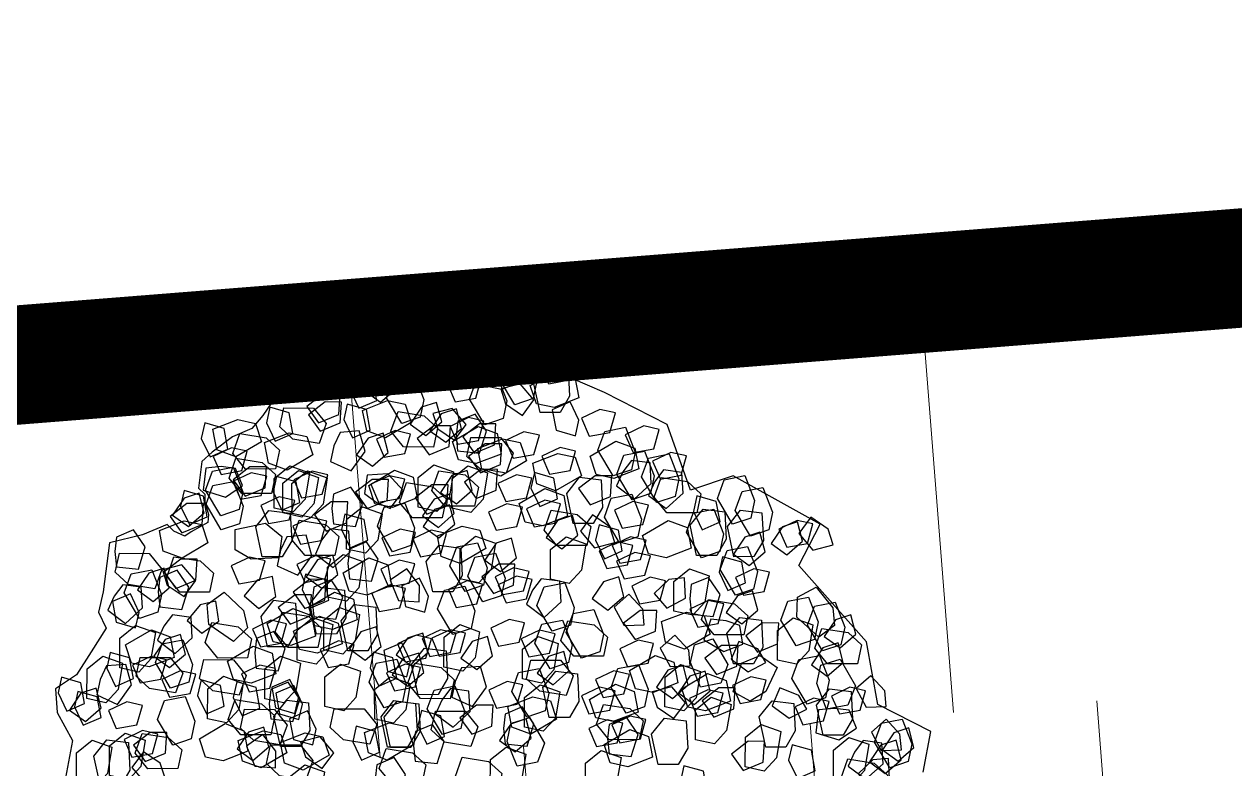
# Model space of a CAD drawing. Header units: metres. Extents: x 1851758 to 1852050, y 5187822 to 5188223.
# Drawn here: x 1851951.073 to 1851953.613, y 5187885.15 to 5187886.713 of the extents above; entities that cross this region are included whole.
import ezdxf

# ---------------------------------------------------------------- set-up
doc = ezdxf.new("R2010")
doc.units = ezdxf.units.M
doc.header["$LTSCALE"] = 2.5
doc.linetypes.add('L18', pattern=[0.6, 0.4, -0.2])
doc.layers.get('0').update_dxf_attribs({"linetype": 'CONTINUOUS', "lineweight": 30})
for name, color, linetype, lineweight in [('PAR_ALIGNT', 1, 'L18', 30), ('PRO_DEMOL_CLO_LEG', 7, 'CONTINUOUS', 15), ('PRO_DEMOL_TAL_HAC', 32, 'CONTINUOUS', 15), ('PRO_PAR_DA', 1, 'CONTINUOUS', 35)]:
    doc.layers.add(name, color=color, linetype=linetype, lineweight=lineweight)
doc.layers.add('PRO_PAR_CONT_DA', color=40, linetype='CONTINUOUS', plot=False)
doc.layers.add('PRO_VOI_PLANCHETTES', color=232, linetype='CONTINUOUS')
doc.layers.add('PRO_VOI_VEG', color=81, linetype='CONTINUOUS')

# ---------------------------------------------------------------- blocks, each defined once
blk = doc.blocks.new('CLOLEG')
blk.add_circle((0, 0), 0.0625)
blk = doc.blocks.new('arbuste fleurs blanches')
at = {"layer": 'PRO_VOI_VEG', "color": 66}
blk.add_lwpolyline([(0.6242, -2.1204), (0.7967, -2.1022), (0.8424, -1.8569), (1.0804, -1.7362), (1.3073, -1.3728), (1.4983, -1.4091), (1.5892, -1.0007), (1.4798, -0.8464), (1.716, -0.6739), (1.7704, -0.3832), (1.789, -0.2289), (1.9253, -0.179), (1.9733, -0.0308), (1.9913, 0.0923), (1.9665, 0.1677), (1.9969, 0.2644), (1.9451, 0.3466), (1.8393, 0.3432), (1.8072, 0.4878), (1.8173, 0.6115), (1.7526, 0.6186), (1.6677, 0.6388), (1.5915, 0.6632), (1.5383, 0.6862), (1.4762, 0.7521), (1.405, 0.7938), (1.3664, 0.8538), (1.3304, 0.9439), (1.2693, 0.9626), (1.2038, 0.9913), (1.147, 1.0588), (1.0613, 1.1223), (1.0109, 1.1532), (0.8997, 1.1348), (0.883, 1.102), (0.8516, 1.0923), (0.8052, 1.0624), (0.7724, 1.0559), (0.7147, 1.1115), (0.6908, 1.1317), (0.6977, 1.1822), (0.7159, 1.2169), (0.6442, 1.3044), (0.5726, 1.4277), (0.3687, 1.3946), (0.2812, 1.3886), (0.2255, 1.3389), (0.1121, 1.3707), (0.0025, 1.4012), (-0.079, 1.4702), (-0.1723, 1.4339), (-0.2665, 1.3398), (-0.4243, 1.3223)], dxfattribs=at)
at = {"layer": 'PRO_VOI_VEG'}
for points in [[(-0.1553, 1.3976), (-0.1027, 1.3351), (-0.0242, 1.3751), (-0.0254, 1.4596), (-0.092, 1.4547)], [(-0.1921, 1.3143), (-0.1395, 1.2519), (-0.061, 1.2918), (-0.0622, 1.3764), (-0.1288, 1.3715)], [(-0.4311, 1.2735), (-0.311, 1.3088), (-0.2415, 1.261), (-0.2463, 1.173), (-0.3571, 1.1592), (-0.425, 1.1925)], [(0.4173, 1.2583), (0.3897, 1.1814), (0.4637, 1.1336), (0.5362, 1.1771), (0.4985, 1.2322)], [(0.495, 0.9658), (0.459, 1.0857), (0.5062, 1.1555), (0.5943, 1.1513), (0.6088, 1.0406), (0.5759, 0.9724)], [(-0.2536, 0.8827), (-0.2896, 1.0026), (-0.2424, 1.0724), (-0.1543, 1.0682), (-0.1398, 0.9575), (-0.1726, 0.8893)], [(0.1703, 1.1136), (0.1427, 1.0367), (0.2167, 0.9889), (0.2892, 1.0324), (0.2515, 1.0875)], [(0.9655, 0.8343), (0.9295, 0.9542), (0.9767, 1.024), (1.0648, 1.0198), (1.0793, 0.909), (1.0465, 0.8409)], [(1.0688, 0.8481), (1.0328, 0.968), (1.0801, 1.0378), (1.1682, 1.0336), (1.1827, 0.9229), (1.1498, 0.8547)], [(0.2754, 0.7339), (0.2394, 0.8538), (0.2866, 0.9237), (0.3747, 0.9195), (0.3892, 0.8087), (0.3564, 0.7406)], [(1.1702, 0.7142), (1.0783, 0.7992), (1.0835, 0.8833), (1.1616, 0.9244), (1.2303, 0.8364), (1.2366, 0.761)], [(-0.0173, 0.8218), (0.1029, 0.857), (0.1724, 0.8093), (0.1676, 0.7212), (0.0568, 0.7074), (-0.0112, 0.7407)], [(0.9106, 0.7727), (0.9632, 0.7102), (1.0417, 0.7501), (1.0405, 0.8347), (0.9739, 0.8298)], [(-0.0064, 0.5489), (-0.0424, 0.6688), (0.0049, 0.7386), (0.093, 0.7344), (0.1075, 0.6237), (0.0746, 0.5555)], [(0.0359, 0.687), (0.0885, 0.6246), (0.167, 0.6645), (0.1658, 0.7491), (0.0993, 0.7442)], [(0.2448, 0.6867), (0.2607, 0.5953), (0.3579, 0.5939), (0.413, 0.6606), (0.3637, 0.7215), (0.3043, 0.7113)], [(-0.0589, 0.4623), (-0.1508, 0.5473), (-0.1455, 0.6315), (-0.0675, 0.6726), (0.0012, 0.5845), (0.0075, 0.5091)], [(-0.103, 0.6676), (-0.1306, 0.5907), (-0.0566, 0.5429), (0.0159, 0.5864), (-0.0218, 0.6415)], [(0.7917, 0.5055), (0.7557, 0.6254), (0.8029, 0.6953), (0.891, 0.691), (0.9055, 0.5803), (0.8727, 0.5121)], [(0.402, 0.4642), (0.366, 0.5841), (0.4132, 0.6539), (0.5013, 0.6497), (0.5158, 0.539), (0.4829, 0.4708)], [(1.2859, 0.5759), (1.3385, 0.5134), (1.417, 0.5534), (1.4158, 0.6379), (1.3493, 0.633)], [(1.4128, 0.5854), (1.4654, 0.523), (1.544, 0.5629), (1.5428, 0.6475), (1.4762, 0.6425)], [(0.3262, 0.5322), (0.4463, 0.5675), (0.5159, 0.5198), (0.5111, 0.4317), (0.4002, 0.4179), (0.3323, 0.4512)], [(0.552, 0.5394), (0.6046, 0.4769), (0.6831, 0.5169), (0.6819, 0.6014), (0.6153, 0.5965)], [(0.6721, 0.5958), (0.6445, 0.519), (0.7185, 0.4711), (0.791, 0.5147), (0.7533, 0.5698)], [(0.9174, 0.5491), (0.9334, 0.4577), (1.0306, 0.4563), (1.0857, 0.523), (1.0364, 0.5839), (0.9769, 0.5737)], [(1.4175, 0.3577), (1.3256, 0.4427), (1.3308, 0.5268), (1.4089, 0.5679), (1.4776, 0.4799), (1.4839, 0.4045)], [(1.6554, 0.5351), (1.708, 0.4726), (1.7865, 0.5126), (1.7853, 0.5972), (1.7187, 0.5922)], [(0.1337, 0.43), (0.0811, 0.4924), (0.0026, 0.4525), (0.0037, 0.3679), (0.0703, 0.3729)], [(1.0466, 0.3397), (1.1336, 0.3076), (1.1837, 0.3909), (1.1537, 0.4721), (1.0762, 0.46), (1.0552, 0.4035)], [(1.0718, 0.119), (1.0358, 0.2389), (1.083, 0.3087), (1.1711, 0.3045), (1.1856, 0.1937), (1.1528, 0.1256)], [(1.6012, 0.2737), (1.6538, 0.2113), (1.7323, 0.2512), (1.7311, 0.3358), (1.6645, 0.3309)], [(1.3993, 0.1623), (1.4763, 0.1352), (1.5237, 0.2095), (1.4797, 0.2817), (1.4248, 0.2437)], [(1.7515, 0.2414), (1.8041, 0.179), (1.8827, 0.2189), (1.8815, 0.3035), (1.8149, 0.2986)], [(0.2382, 0.1255), (0.3238, 0.2168), (0.4079, 0.211), (0.4485, 0.1328), (0.36, 0.0646), (0.2846, 0.0588)], [(0.3192, 0.1725), (0.3718, 0.1101), (0.4503, 0.15), (0.4491, 0.2346), (0.3826, 0.2296)], [(0.8019, 0.1377), (0.7492, 0.2002), (0.6707, 0.1603), (0.6719, 0.0757), (0.7385, 0.0806)], [(1.1581, 0.003), (1.1221, 0.1229), (1.1694, 0.1928), (1.2575, 0.1885), (1.272, 0.0778), (1.2391, 0.0096)], [(1.7258, 0.1055), (1.6982, 0.0287), (1.7722, -0.0192), (1.8447, 0.0243), (1.807, 0.0794)], [(-0.0229, -0.1173), (-0.0589, 0.0026), (-0.0116, 0.0725), (0.0765, 0.0683), (0.091, -0.0425), (0.0581, -0.1106)], [(1.402, -0.1513), (1.3101, -0.0663), (1.3154, 0.0179), (1.3934, 0.059), (1.4621, -0.0291), (1.4684, -0.1045)], [(0.7827, -0.1453), (0.8683, -0.054), (0.9524, -0.0597), (0.993, -0.138), (0.9046, -0.2062), (0.8291, -0.212)], [(1.2343, -0.2595), (1.2869, -0.3219), (1.3654, -0.282), (1.3642, -0.1974), (1.2977, -0.2023)], [(1.6912, -0.2565), (1.6386, -0.1941), (1.5601, -0.234), (1.5613, -0.3186), (1.6279, -0.3137)], [(0.0333, -0.4332), (-0.0027, -0.3133), (0.0446, -0.2435), (0.1326, -0.2477), (0.1471, -0.3585), (0.1143, -0.4266)], [(1.1332, -0.4951), (1.0972, -0.3752), (1.1445, -0.3054), (1.2326, -0.3096), (1.2471, -0.4203), (1.2142, -0.4885)], [(0.2455, -0.3781), (0.2179, -0.4549), (0.2919, -0.5028), (0.3644, -0.4592), (0.3267, -0.4042)], [(0.747, -0.4585), (0.8326, -0.3671), (0.9167, -0.3729), (0.9574, -0.4512), (0.8689, -0.5193), (0.7934, -0.5252)], [(0.7091, -0.6952), (0.6731, -0.5753), (0.7204, -0.5054), (0.8085, -0.5096), (0.823, -0.6204), (0.7901, -0.6885)], [(1.1016, -0.5819), (1.1542, -0.6443), (1.2327, -0.6044), (1.2316, -0.5198), (1.165, -0.5248)], [(0.9267, -0.5804), (0.8992, -0.6572), (0.9732, -0.7051), (1.0457, -0.6616), (1.008, -0.6065)], [(1.397, -0.8987), (1.361, -0.7788), (1.4083, -0.709), (1.4964, -0.7132), (1.5109, -0.8239), (1.478, -0.8921)], [(0.4153, -0.9386), (0.3792, -0.8187), (0.4265, -0.7488), (0.5146, -0.753), (0.5291, -0.8638), (0.4962, -0.9319)], [(1.335, -0.9406), (1.3876, -1.0031), (1.4661, -0.9632), (1.4649, -0.8786), (1.3984, -0.8835)], [(0.6505, -1.0406), (0.623, -1.1175), (0.697, -1.1653), (0.7695, -1.1218), (0.7318, -1.0667)], [(0.9623, -1.2346), (0.9263, -1.1147), (0.9735, -1.0449), (1.0616, -1.0491), (1.0761, -1.1599), (1.0433, -1.228)], [(1.1208, -1.1166), (1.1734, -1.179), (1.2519, -1.1391), (1.2507, -1.0545), (1.1841, -1.0594)], [(0.2341, -1.2121), (0.2867, -1.2745), (0.3653, -1.2346), (0.3641, -1.15), (0.2975, -1.155)], [(0.992, -1.57), (1.0776, -1.4786), (1.1617, -1.4844), (1.2024, -1.5627), (1.1139, -1.6309), (1.0385, -1.6367)], [(0.4477, -1.6214), (0.5003, -1.6839), (0.5788, -1.6439), (0.5776, -1.5594), (0.511, -1.5643)], [(0.7343, -1.5267), (0.6715, -1.579), (0.711, -1.6577), (0.7956, -1.6571), (0.7911, -1.5905)], [(0.9821, -1.7257), (0.9461, -1.6058), (0.9934, -1.536), (1.0815, -1.5402), (1.096, -1.6509), (1.0631, -1.7191)], [(0.4879, -1.9863), (0.4519, -1.8664), (0.4992, -1.7965), (0.5873, -1.8007), (0.6018, -1.9115), (0.5689, -1.9796)], [(0.6014, -1.8912), (0.5739, -1.9681), (0.6479, -2.0159), (0.7204, -1.9724), (0.6827, -1.9173)]]:
    blk.add_lwpolyline(points, close=True, dxfattribs=at)
at = {"layer": 'PRO_VOI_VEG', "color": 67}
for points in [[(-0.1473, 1.3874), (-0.1743, 1.3104), (-0.1001, 1.263), (-0.0278, 1.307), (-0.0659, 1.3618)], [(0.5429, 1.3748), (0.5781, 1.2546), (0.5304, 1.1851), (0.4423, 1.1899), (0.4285, 1.3007), (0.4618, 1.3687)], [(0.4854, 1.3708), (0.5019, 1.2796), (0.5991, 1.2788), (0.6538, 1.3458), (0.6041, 1.4064), (0.5447, 1.3959)], [(0.3926, 1.2815), (0.3404, 1.3443), (0.2617, 1.3049), (0.2623, 1.2203), (0.3289, 1.2248)], [(0.3, 1.353), (0.2679, 1.266), (0.3513, 1.216), (0.4324, 1.246), (0.4204, 1.3234), (0.3639, 1.3445)], [(0.3048, 1.2163), (0.3898, 1.3082), (0.4739, 1.3029), (0.515, 1.2249), (0.427, 1.1562), (0.3516, 1.1499)], [(0.1823, 1.2404), (0.2736, 1.1548), (0.2679, 1.0707), (0.1896, 1.0301), (0.1214, 1.1186), (0.1156, 1.194)], [(0.1085, 1.1884), (0.0461, 1.1358), (0.086, 1.0573), (0.1706, 1.0585), (0.1657, 1.125)], [(0.3756, 1.1477), (0.3921, 1.0564), (0.4893, 1.0556), (0.544, 1.1227), (0.4943, 1.1833), (0.4349, 1.1727)], [(0.7603, 1.2065), (0.7332, 1.1295), (0.8075, 1.0821), (0.8797, 1.1261), (0.8417, 1.1809)], [(-0.2002, 1.1335), (-0.2626, 1.0809), (-0.2227, 1.0024), (-0.1381, 1.0036), (-0.1431, 1.0702)], [(0.1492, 1.1667), (0.1844, 1.0465), (0.1367, 0.977), (0.0487, 0.9818), (0.0349, 1.0926), (0.0682, 1.1606)], [(-0.2264, 1.0407), (-0.3033, 1.0682), (-0.3511, 0.9943), (-0.3076, 0.9217), (-0.2525, 0.9595)], [(0.0611, 1.0074), (0.1461, 1.0993), (0.2303, 1.0941), (0.2714, 1.016), (0.1833, 0.9473), (0.1079, 0.941)], [(0.7585, 0.9932), (0.8435, 1.0851), (0.9277, 1.0798), (0.9688, 1.0018), (0.8808, 0.9331), (0.8054, 0.9268)], [(0.815, 1.0124), (0.8999, 1.1043), (0.9841, 1.0991), (1.0252, 1.021), (0.9372, 0.9523), (0.8618, 0.946)], [(1.0444, 1.1132), (0.982, 1.0606), (1.0219, 0.982), (1.1065, 0.9832), (1.1016, 1.0498)], [(-0.1646, 0.9305), (-0.0796, 1.0224), (0.0046, 1.0172), (0.0457, 0.9392), (-0.0423, 0.8704), (-0.1177, 0.8641)], [(0.2158, 0.9086), (0.251, 0.7885), (0.2033, 0.7189), (0.1153, 0.7237), (0.1015, 0.8346), (0.1348, 0.9025)], [(0.2384, 0.8112), (0.3298, 0.7256), (0.324, 0.6415), (0.2457, 0.6009), (0.1775, 0.6894), (0.1717, 0.7648)], [(0.9097, 0.7284), (1.0296, 0.7645), (1.0994, 0.7172), (1.0952, 0.6291), (0.9844, 0.6146), (0.9163, 0.6475)], [(0.3977, 0.7485), (0.3352, 0.6959), (0.3752, 0.6173), (0.4597, 0.6185), (0.4548, 0.6851)], [(0.065, 0.6847), (0.1003, 0.5646), (0.0526, 0.495), (-0.0355, 0.4998), (-0.0493, 0.6107), (-0.016, 0.6786)], [(0.4373, 0.6972), (0.5287, 0.6116), (0.5229, 0.5275), (0.4446, 0.4869), (0.3764, 0.5754), (0.3706, 0.6508)], [(0.71, 0.6475), (0.6475, 0.5949), (0.6875, 0.5164), (0.772, 0.5176), (0.7671, 0.5842)], [(1.4915, 0.599), (1.5081, 0.5078), (1.6053, 0.507), (1.66, 0.5741), (1.6102, 0.6346), (1.5508, 0.6241)], [(0.0579, 0.567), (0.0744, 0.4757), (0.1716, 0.4749), (0.2263, 0.542), (0.1766, 0.6026), (0.1172, 0.592)], [(0.2191, 0.515), (0.1669, 0.5778), (0.0881, 0.5383), (0.0888, 0.4538), (0.1554, 0.4583)], [(0.2389, 0.5386), (0.1867, 0.6014), (0.1079, 0.562), (0.1086, 0.4774), (0.1752, 0.4819)], [(0.7738, 0.5856), (0.7417, 0.4986), (0.825, 0.4486), (0.9062, 0.4786), (0.8942, 0.556), (0.8376, 0.5771)], [(1.4898, 0.5826), (1.4627, 0.5055), (1.537, 0.4582), (1.6092, 0.5022), (1.5712, 0.557)], [(-0.0463, 0.5381), (-0.0111, 0.4179), (-0.0588, 0.3484), (-0.1468, 0.3532), (-0.1606, 0.464), (-0.1273, 0.532)], [(0.6157, 0.4852), (0.7356, 0.5212), (0.8055, 0.4739), (0.8012, 0.3858), (0.6905, 0.3713), (0.6223, 0.4042)], [(1.2228, 0.5386), (1.1957, 0.4616), (1.27, 0.4142), (1.3422, 0.4582), (1.3041, 0.513)], [(-0.0183, 0.2902), (-0.1096, 0.3758), (-0.1039, 0.4599), (-0.0256, 0.5005), (0.0426, 0.412), (0.0484, 0.3366)], [(1.4032, 0.3945), (1.4882, 0.4865), (1.5723, 0.4812), (1.6134, 0.4032), (1.5254, 0.3344), (1.45, 0.3281)], [(0.3956, 0.4517), (0.3331, 0.3991), (0.3731, 0.3206), (0.4576, 0.3217), (0.4527, 0.3883)], [(0.7156, 0.4193), (0.7322, 0.3281), (0.8294, 0.3273), (0.8841, 0.3943), (0.8344, 0.4549), (0.775, 0.4444)], [(0.8762, 0.278), (0.9612, 0.3699), (1.0453, 0.3647), (1.0865, 0.2866), (0.9984, 0.2179), (0.923, 0.2116)], [(1.4102, 0.36), (1.3831, 0.2829), (1.4574, 0.2356), (1.5296, 0.2796), (1.4916, 0.3344)], [(0.1749, 0.3245), (0.2102, 0.2044), (0.1624, 0.1349), (0.0744, 0.1396), (0.0606, 0.2505), (0.0939, 0.3184)], [(0.4344, 0.3351), (0.4074, 0.2581), (0.4816, 0.2107), (0.5539, 0.2547), (0.5158, 0.3095)], [(0.7924, 0.3049), (0.73, 0.2522), (0.7699, 0.1737), (0.8545, 0.1749), (0.8495, 0.2415)], [(0.9183, 0.3382), (0.8558, 0.2856), (0.8958, 0.2071), (0.9803, 0.2083), (0.9754, 0.2748)], [(1.984, 0.2683), (1.9318, 0.3311), (1.853, 0.2916), (1.8537, 0.2071), (1.9203, 0.2116)], [(1.4073, 0.2726), (1.3803, 0.1956), (1.4546, 0.1482), (1.5268, 0.1922), (1.4887, 0.2471)], [(1.6164, 0.2586), (1.554, 0.206), (1.5939, 0.1275), (1.6785, 0.1287), (1.6735, 0.1953)], [(1.6164, 0.2586), (1.554, 0.206), (1.5939, 0.1275), (1.6785, 0.1287), (1.6735, 0.1953)], [(0.9516, 0.2124), (0.8892, 0.1598), (0.9291, 0.0813), (1.0137, 0.0824), (1.0088, 0.149)], [(0.1809, 0.1495), (0.3008, 0.1855), (0.3706, 0.1382), (0.3664, 0.0501), (0.2556, 0.0356), (0.1875, 0.0685)], [(0.3815, 0.1569), (0.3191, 0.1043), (0.359, 0.0258), (0.4436, 0.027), (0.4387, 0.0935)], [(0.5205, 0.132), (0.4683, 0.1948), (0.3895, 0.1553), (0.3902, 0.0708), (0.4568, 0.0753)], [(1.014, 0.1856), (0.9869, 0.1086), (1.0612, 0.0612), (1.1334, 0.1052), (1.0954, 0.1601)], [(1.0561, 0.2), (1.029, 0.1229), (1.1033, 0.0756), (1.1756, 0.1196), (1.1375, 0.1744)], [(1.1721, 0.1559), (1.145, 0.0789), (1.2193, 0.0315), (1.2916, 0.0755), (1.2535, 0.1303)], [(1.4491, 0.197), (1.3867, 0.1444), (1.4266, 0.0659), (1.5112, 0.0671), (1.5062, 0.1337)], [(1.8154, 0.1197), (1.7632, 0.1824), (1.6844, 0.143), (1.6851, 0.0584), (1.7517, 0.0629)], [(1.6973, 0.0904), (1.7823, 0.1824), (1.8664, 0.1771), (1.9075, 0.0991), (1.8195, 0.0303), (1.7441, 0.024)], [(1.6973, 0.0904), (1.7823, 0.1824), (1.8664, 0.1771), (1.9075, 0.0991), (1.8195, 0.0303), (1.7441, 0.024)], [(1.8994, 0.1942), (1.8369, 0.1416), (1.8769, 0.063), (1.9614, 0.0642), (1.9565, 0.1308)], [(0.3805, 0.1322), (0.3534, 0.0552), (0.4277, 0.0079), (0.4999, 0.0518), (0.4619, 0.1067)], [(0.4656, 0.1398), (0.4386, 0.0628), (0.5128, 0.0154), (0.5851, 0.0594), (0.547, 0.1142)], [(1.4972, 0.0591), (1.5822, 0.151), (1.6664, 0.1457), (1.7075, 0.0677), (1.6194, -0.001), (1.544, -0.0073)], [(1.9202, 0.1171), (1.9555, -0.0031), (1.9078, -0.0726), (1.8197, -0.0678), (1.8059, 0.043), (1.8392, 0.111)], [(-0.118, 0.0509), (-0.1015, -0.0404), (-0.0043, -0.0412), (0.0504, 0.0259), (0.0007, 0.0865), (-0.0587, 0.0759)], [(0.5623, 0.0554), (0.4998, 0.0028), (0.5397, -0.0758), (0.6243, -0.0746), (0.6194, -0.008)], [(1.4292, 0.1003), (1.4645, -0.0198), (1.4168, -0.0894), (1.3287, -0.0846), (1.3149, 0.0262), (1.3482, 0.0942)], [(1.6132, -0.0374), (1.6982, 0.0545), (1.7824, 0.0493), (1.8235, -0.0288), (1.7355, -0.0975), (1.6601, -0.1038)], [(0.6145, -0.0629), (0.6995, 0.029), (0.7837, 0.0238), (0.8248, -0.0542), (0.7367, -0.123), (0.6613, -0.1293)], [(0.7903, 0.0081), (0.7279, -0.0445), (0.7678, -0.1231), (0.8524, -0.1219), (0.8475, -0.0553)], [(0.803, -0.0616), (0.888, 0.0303), (0.9721, 0.025), (1.0132, -0.053), (0.9252, -0.1217), (0.8498, -0.128)], [(0.2004, -0.141), (0.2854, -0.0491), (0.3695, -0.0543), (0.4106, -0.1323), (0.3226, -0.2011), (0.2472, -0.2074)], [(1.4588, -0.0428), (1.3964, -0.0954), (1.4363, -0.1739), (1.5209, -0.1727), (1.516, -0.1061)], [(0.2746, -0.089), (0.2425, -0.176), (0.3259, -0.226), (0.407, -0.196), (0.395, -0.1186), (0.3385, -0.0975)], [(1.276, -0.0643), (1.2135, -0.1169), (1.2535, -0.1954), (1.338, -0.1942), (1.3331, -0.1277)], [(0.5294, -0.1245), (0.5024, -0.2015), (0.5766, -0.2489), (0.6489, -0.2049), (0.6108, -0.15)], [(0.9528, -0.1033), (0.9257, -0.1803), (1, -0.2276), (1.0723, -0.1837), (1.0342, -0.1288)], [(0.8689, -0.1866), (0.8065, -0.2392), (0.8464, -0.3177), (0.931, -0.3165), (0.926, -0.2499)], [(0.8984, -0.1643), (0.836, -0.2169), (0.8759, -0.2955), (0.9605, -0.2943), (0.9555, -0.2277)], [(0.686, -0.2081), (0.6236, -0.2607), (0.6635, -0.3392), (0.7481, -0.338), (0.7432, -0.2714)], [(0.4343, -0.2748), (0.3719, -0.3274), (0.4118, -0.4059), (0.4964, -0.4047), (0.4914, -0.3381)], [(0.8249, -0.3228), (0.7928, -0.4098), (0.8761, -0.4599), (0.9573, -0.4299), (0.9453, -0.3524), (0.8887, -0.3314)], [(1.1172, -0.3222), (1.0901, -0.3993), (1.1644, -0.4466), (1.2367, -0.4026), (1.1986, -0.3478)], [(0.2387, -0.4044), (0.2553, -0.4957), (0.3525, -0.4965), (0.4072, -0.4294), (0.3575, -0.3689), (0.2981, -0.3794)], [(0.372, -0.4601), (0.457, -0.3682), (0.5412, -0.3735), (0.5823, -0.4515), (0.4943, -0.5202), (0.4189, -0.5265)], [(0.5938, -0.4953), (0.6788, -0.4033), (0.763, -0.4086), (0.8041, -0.4866), (0.7161, -0.5554), (0.6407, -0.5617)], [(0.6058, -0.407), (0.6411, -0.5271), (0.5933, -0.5967), (0.5053, -0.5919), (0.4915, -0.481), (0.5248, -0.4131)], [(0.5604, -0.4493), (0.5333, -0.5263), (0.6076, -0.5736), (0.6799, -0.5297), (0.6418, -0.4748)], [(1.4451, -0.5183), (1.5301, -0.4264), (1.6143, -0.4316), (1.6554, -0.5096), (1.5674, -0.5784), (1.492, -0.5847)], [(0.6745, -0.6089), (0.7595, -0.517), (0.8437, -0.5222), (0.8848, -0.6002), (0.7968, -0.669), (0.7214, -0.6753)], [(1.1273, -0.5512), (1.0648, -0.6038), (1.1047, -0.6824), (1.1893, -0.6812), (1.1844, -0.6146)], [(1.1835, -0.6243), (1.2685, -0.5324), (1.3527, -0.5377), (1.3938, -0.6157), (1.3057, -0.6844), (1.2303, -0.6907)], [(1.372, -0.6231), (1.457, -0.5312), (1.5411, -0.5364), (1.5822, -0.6144), (1.4942, -0.6832), (1.4188, -0.6895)], [(1.6253, -0.5179), (1.5629, -0.5705), (1.6028, -0.649), (1.6874, -0.6478), (1.6824, -0.5812)], [(1.1639, -0.5975), (1.1015, -0.6501), (1.1414, -0.7286), (1.226, -0.7274), (1.2211, -0.6609)], [(1.3899, -0.7259), (1.4749, -0.634), (1.5591, -0.6392), (1.6002, -0.7172), (1.5122, -0.786), (1.4368, -0.7923)], [(1.5515, -0.6594), (1.4891, -0.712), (1.529, -0.7905), (1.6136, -0.7893), (1.6086, -0.7227)], [(0.518, -0.6911), (0.6094, -0.7767), (0.6036, -0.8608), (0.5253, -0.9014), (0.4571, -0.8129), (0.4513, -0.7375)], [(1.4088, -0.6833), (1.3767, -0.7703), (1.46, -0.8204), (1.5412, -0.7904), (1.5292, -0.713), (1.4726, -0.6919)], [(0.3993, -0.723), (0.3368, -0.7756), (0.3768, -0.8542), (0.4613, -0.853), (0.4564, -0.7864)], [(0.7568, -0.7518), (0.6943, -0.8044), (0.7343, -0.8829), (0.8188, -0.8817), (0.8139, -0.8151)], [(1.0241, -0.7249), (0.9617, -0.7775), (1.0016, -0.856), (1.0862, -0.8548), (1.0813, -0.7882)], [(1.0241, -0.7249), (0.9617, -0.7775), (1.0016, -0.856), (1.0862, -0.8548), (1.0813, -0.7882)], [(0.442, -0.8114), (0.3795, -0.864), (0.4195, -0.9425), (0.504, -0.9413), (0.4991, -0.8747)], [(0.5065, -0.8549), (0.5915, -0.763), (0.6756, -0.7682), (0.7168, -0.8463), (0.6287, -0.915), (0.5533, -0.9213)], [(1.2219, -0.9719), (1.3069, -0.88), (1.391, -0.8853), (1.4321, -0.9633), (1.3441, -1.032), (1.2687, -1.0383)], [(0.6474, -0.946), (0.6204, -1.023), (0.6946, -1.0703), (0.7669, -1.0264), (0.7288, -0.9715)], [(0.9826, -0.9983), (0.9991, -1.0895), (1.0963, -1.0903), (1.151, -1.0233), (1.1013, -0.9627), (1.0419, -0.9732)], [(1.3936, -1.0563), (1.4786, -0.9644), (1.5627, -0.9696), (1.6039, -1.0476), (1.5158, -1.1164), (1.4404, -1.1227)], [(1.0003, -0.9866), (0.9379, -1.0392), (0.9778, -1.1177), (1.0624, -1.1165), (1.0574, -1.05)], [(1.1115, -1.1524), (1.1965, -1.0604), (1.2807, -1.0657), (1.3218, -1.1437), (1.2337, -1.2124), (1.1583, -1.2187)], [(1.3675, -1.1428), (1.4525, -1.0509), (1.5366, -1.0561), (1.5777, -1.1341), (1.4897, -1.2029), (1.4143, -1.2092)], [(0.641, -1.0911), (0.5785, -1.1437), (0.6185, -1.2222), (0.703, -1.221), (0.6981, -1.1544)], [(1.2748, -1.0957), (1.2477, -1.1727), (1.322, -1.2201), (1.3942, -1.1761), (1.3562, -1.1213)], [(1.0305, -1.1364), (1.0035, -1.2134), (1.0777, -1.2608), (1.15, -1.2168), (1.1119, -1.1619)], [(1.1831, -1.1322), (1.1207, -1.1848), (1.1606, -1.2633), (1.2452, -1.2621), (1.2402, -1.1955)], [(0.7446, -1.2488), (0.6821, -1.3014), (0.7221, -1.3799), (0.8066, -1.3787), (0.8017, -1.3122)], [(1.3619, -1.2341), (1.3348, -1.3111), (1.4091, -1.3585), (1.4813, -1.3145), (1.4433, -1.2597)], [(1.4288, -1.249), (1.3664, -1.3016), (1.4063, -1.3801), (1.4909, -1.3789), (1.486, -1.3123)], [(0.9002, -1.4004), (1.0201, -1.3644), (1.0899, -1.4116), (1.0857, -1.4997), (0.975, -1.5142), (0.9068, -1.4814)], [(0.981, -1.4576), (1.066, -1.3656), (1.1501, -1.3709), (1.1913, -1.4489), (1.1032, -1.5177), (1.0278, -1.524)], [(0.7594, -1.5718), (0.8444, -1.4798), (0.9285, -1.4851), (0.9696, -1.5631), (0.8816, -1.6319), (0.8062, -1.6382)], [(0.9226, -1.5421), (0.8956, -1.6191), (0.9699, -1.6665), (1.0421, -1.6225), (1.004, -1.5676)], [(1.0516, -1.5596), (1.0246, -1.6366), (1.0989, -1.684), (1.1711, -1.64), (1.133, -1.5852)], [(0.821, -1.6604), (0.7585, -1.713), (0.7985, -1.7915), (0.883, -1.7903), (0.8781, -1.7237)], [(0.4859, -1.7682), (0.6058, -1.7321), (0.6756, -1.7794), (0.6714, -1.8675), (0.5607, -1.882), (0.4925, -1.8491)], [(0.5592, -1.811), (0.5271, -1.898), (0.6104, -1.9481), (0.6916, -1.9181), (0.6795, -1.8407), (0.623, -1.8196)], [(0.6023, -1.9802), (0.6873, -1.8883), (0.7715, -1.8935), (0.8126, -1.9716), (0.7245, -2.0403), (0.6492, -2.0466)], [(0.6657, -1.9287), (0.6386, -2.0057), (0.7129, -2.0531), (0.7852, -2.0091), (0.7471, -1.9542)]]:
    blk.add_lwpolyline(points, close=True, dxfattribs=at)
at = {"layer": 'PRO_VOI_VEG', "color": 9}
for points in [[(-0.0804, 1.3314), (0.0397, 1.3667), (0.1093, 1.319), (0.1045, 1.2309), (-0.0064, 1.2171), (-0.0743, 1.2504)], [(0.082, 1.2357), (0.2021, 1.271), (0.2716, 1.2233), (0.2669, 1.1352), (0.156, 1.1214), (0.0881, 1.1547)], [(-0.3634, 1.1483), (-0.2433, 1.1836), (-0.1737, 1.1358), (-0.1785, 1.0478), (-0.2894, 1.034), (-0.3573, 1.0673)], [(0.9679, 1.0048), (0.9052, 0.9526), (0.9446, 0.8739), (1.0292, 0.8745), (1.0247, 0.9411)], [(0.6263, 0.9099), (0.5636, 0.8577), (0.603, 0.7789), (0.6876, 0.7796), (0.6831, 0.8462)], [(0.9009, 0.766), (1.021, 0.8012), (1.0906, 0.7535), (1.0858, 0.6654), (0.975, 0.6516), (0.907, 0.6849)], [(0.2043, 0.7393), (0.1416, 0.6871), (0.181, 0.6084), (0.2656, 0.609), (0.2611, 0.6756)], [(0.8593, 0.7098), (0.7965, 0.6576), (0.8359, 0.5788), (0.9205, 0.5794), (0.916, 0.646)], [(0.1321, 0.6157), (0.2522, 0.651), (0.3218, 0.6033), (0.317, 0.5152), (0.2061, 0.5014), (0.1382, 0.5347)], [(0.3986, 0.4369), (0.5187, 0.4721), (0.5882, 0.4244), (0.5834, 0.3363), (0.4726, 0.3225), (0.4047, 0.3558)], [(0.8315, 0.466), (0.9516, 0.5013), (1.0211, 0.4536), (1.0164, 0.3655), (0.9055, 0.3517), (0.8376, 0.385)], [(1.3099, 0.4769), (1.2471, 0.4247), (1.2865, 0.3459), (1.3711, 0.3465), (1.3666, 0.4131)], [(1.1213, 0.4458), (1.0585, 0.3936), (1.0979, 0.3149), (1.1825, 0.3155), (1.178, 0.3821)], [(0.1719, 0.365), (0.292, 0.4003), (0.3615, 0.3526), (0.3567, 0.2645), (0.2459, 0.2507), (0.178, 0.284)], [(0.6832, 0.3122), (0.6204, 0.26), (0.6598, 0.1813), (0.7444, 0.1819), (0.7399, 0.2485)], [(1.0855, 0.2289), (1.2056, 0.2641), (1.2751, 0.2164), (1.2703, 0.1283), (1.1595, 0.1146), (1.0916, 0.1479)], [(0.5114, 0.1475), (0.4487, 0.0953), (0.4881, 0.0166), (0.5727, 0.0172), (0.5682, 0.0838)], [(0.5745, 0.0172), (0.5117, -0.035), (0.5512, -0.1138), (0.6358, -0.1132), (0.6312, -0.0466)], [(0.8483, -0.025), (0.9684, 0.0103), (1.0379, -0.0374), (1.0331, -0.1255), (0.9223, -0.1393), (0.8544, -0.106)], [(0.061, -0.0637), (0.077, -0.1551), (0.1742, -0.1565), (0.2293, -0.0898), (0.18, -0.0289), (0.1205, -0.039)], [(0.4736, -0.0666), (0.5938, -0.0314), (0.6633, -0.0791), (0.6585, -0.1672), (0.5477, -0.1809), (0.4797, -0.1477)], [(1.1494, -0.0604), (1.0866, -0.1126), (1.126, -0.1914), (1.2106, -0.1908), (1.2061, -0.1241)], [(1.8693, -0.0977), (1.8066, -0.1499), (1.846, -0.2287), (1.9306, -0.228), (1.9261, -0.1614)], [(1.2084, -0.2095), (1.1457, -0.2617), (1.1851, -0.3405), (1.2697, -0.3398), (1.2652, -0.2732)], [(1.439, -0.2072), (1.3763, -0.2594), (1.4157, -0.3382), (1.5003, -0.3375), (1.4958, -0.2709)], [(0.6794, -0.3432), (0.6166, -0.3954), (0.656, -0.4742), (0.7406, -0.4735), (0.7361, -0.4069)], [(0.9543, -0.3894), (1.0744, -0.3541), (1.1439, -0.4018), (1.1391, -0.4899), (1.0283, -0.5037), (0.9604, -0.4704)], [(1.6395, -0.3213), (1.5767, -0.3735), (1.6161, -0.4523), (1.7007, -0.4517), (1.6962, -0.3851)], [(0.0367, -0.3996), (0.1568, -0.3643), (0.2263, -0.412), (0.2215, -0.5001), (0.1107, -0.5139), (0.0428, -0.4806)], [(0.373, -0.4704), (0.288, -0.5623), (0.2038, -0.5571), (0.1627, -0.4791), (0.2507, -0.4103), (0.3261, -0.404)], [(0.3281, -0.4619), (0.4482, -0.4267), (0.5177, -0.4744), (0.5129, -0.5625), (0.4021, -0.5763), (0.3342, -0.543)], [(1.4095, -0.5434), (1.3768, -0.6301), (1.4598, -0.6807), (1.5412, -0.6513), (1.5296, -0.5738), (1.4732, -0.5523)], [(1.3084, -0.5648), (1.2456, -0.617), (1.2851, -0.6958), (1.3696, -0.6951), (1.3651, -0.6285)], [(0.5219, -0.6537), (0.4591, -0.7059), (0.4985, -0.7847), (0.5831, -0.7841), (0.5786, -0.7175)], [(1.1066, -0.6338), (1.0438, -0.686), (1.0833, -0.7648), (1.1678, -0.7641), (1.1633, -0.6975)], [(0.6049, -0.6911), (0.5421, -0.7433), (0.5815, -0.822), (0.6661, -0.8214), (0.6616, -0.7548)], [(0.1367, -0.7865), (0.2568, -0.7513), (0.3263, -0.799), (0.3215, -0.8871), (0.2107, -0.9009), (0.1428, -0.8676)], [(0.9734, -0.924), (1.0936, -0.8888), (1.1631, -0.9365), (1.1583, -1.0246), (1.0475, -1.0383), (0.9795, -1.005)], [(0.578, -1.0029), (0.6981, -0.9676), (0.7676, -1.0153), (0.7629, -1.1034), (0.652, -1.1172), (0.5841, -1.0839)], [(0.4823, -1.1652), (0.6024, -1.1299), (0.6719, -1.1776), (0.6672, -1.2657), (0.5563, -1.2795), (0.4884, -1.2462)], [(0.4324, -1.3982), (0.5525, -1.3629), (0.6221, -1.4106), (0.6173, -1.4987), (0.5064, -1.5125), (0.4385, -1.4792)]]:
    blk.add_lwpolyline(points, close=True, dxfattribs=at)
at = {"layer": 'PRO_VOI_VEG', "color": 66}
for points in [[(-0.0539, 1.2963), (-0.0676, 1.2013), (0.0277, 1.1686), (0.1034, 1.2166), (0.0744, 1.2924), (0.0126, 1.3015)], [(0.7521, 1.2148), (0.7002, 1.148), (0.7577, 1.0771), (0.8431, 1.0967), (0.8237, 1.163)], [(-0.2122, 1.0881), (-0.264, 1.0212), (-0.2066, 0.9504), (-0.1212, 0.9699), (-0.1406, 1.0363)], [(0.699, 0.7959), (0.8126, 0.8584), (0.8936, 0.8256), (0.9084, 0.7355), (0.7994, 0.6968), (0.7232, 0.7153)], [(1.3579, 0.7966), (1.3061, 0.7298), (1.3635, 0.6589), (1.4489, 0.6785), (1.4295, 0.7449)], [(0.5143, 0.6707), (0.4624, 0.6038), (0.5199, 0.533), (0.6053, 0.5525), (0.5859, 0.6189)], [(0.5947, 0.6296), (0.5428, 0.5628), (0.6003, 0.4919), (0.6857, 0.5115), (0.6663, 0.5778)], [(1.1649, 0.6363), (1.1513, 0.5413), (1.2465, 0.5086), (1.3223, 0.5566), (1.2933, 0.6324), (1.2314, 0.6415)], [(0.454, 0.4858), (0.5676, 0.5483), (0.6486, 0.5155), (0.6634, 0.4254), (0.5544, 0.3867), (0.4783, 0.4052)], [(1.361, 0.3143), (1.3091, 0.2475), (1.3666, 0.1766), (1.452, 0.1962), (1.4326, 0.2625)], [(1.1201, 0.2525), (1.0683, 0.1857), (1.1257, 0.1148), (1.2111, 0.1343), (1.1917, 0.2007)], [(0.0863, 0.0515), (0.2, 0.1139), (0.281, 0.0812), (0.2958, -0.009), (0.1868, -0.0476), (0.1106, -0.0291)], [(1.4224, 0.1338), (1.3706, 0.067), (1.4281, -0.0039), (1.5135, 0.0157), (1.494, 0.0821)], [(1.2419, 0.0724), (1.19, 0.0056), (1.2475, -0.0653), (1.3329, -0.0458), (1.3135, 0.0206)], [(0.8812, -0.1108), (0.8293, -0.1776), (0.8868, -0.2485), (0.9722, -0.2289), (0.9528, -0.1626)], [(0.8651, -0.7365), (0.8132, -0.8033), (0.8707, -0.8742), (0.9561, -0.8546), (0.9367, -0.7883)], [(0.8214, -1.1053), (0.7695, -1.1721), (0.827, -1.243), (0.9124, -1.2234), (0.893, -1.1571)], [(0.9605, -1.2426), (0.9086, -1.3094), (0.9661, -1.3803), (1.0515, -1.3607), (1.0321, -1.2944)], [(0.653, -1.6729), (0.7666, -1.6104), (0.8476, -1.6431), (0.8624, -1.7333), (0.7534, -1.772), (0.6773, -1.7534)]]:
    blk.add_lwpolyline(points, close=True, dxfattribs=at)
at = {"layer": 'PRO_VOI_VEG', "color": 254}
for points in [[(0.0028, 1.2311), (0.0554, 1.1686), (0.1339, 1.2085), (0.1327, 1.2931), (0.0661, 1.2882)], [(-0.1031, 1.2303), (-0.1658, 1.1781), (-0.1264, 1.0994), (-0.0418, 1.1), (-0.0463, 1.1666)], [(0.6902, 1.0312), (0.5988, 1.1168), (0.6046, 1.2009), (0.6829, 1.2415), (0.7511, 1.1531), (0.7569, 1.0776)], [(0.4461, 1.063), (0.5229, 1.0355), (0.5708, 1.1094), (0.5272, 1.182), (0.4721, 1.1442)], [(0.5211, 1.173), (0.4693, 1.1062), (0.5268, 1.0353), (0.6122, 1.0548), (0.5927, 1.1212)], [(0.7424, 1.1277), (0.795, 1.0653), (0.8735, 1.1052), (0.8724, 1.1898), (0.8058, 1.1849)], [(1.0392, 1.1256), (1.0918, 1.0632), (1.1703, 1.1031), (1.1691, 1.1877), (1.1026, 1.1828)], [(0.2391, 1.1178), (0.2064, 1.031), (0.2894, 0.9804), (0.3708, 1.0099), (0.3592, 1.0874), (0.3028, 1.1088)], [(0.9884, 1.1291), (0.897, 1.1131), (0.8956, 1.0159), (0.9623, 0.9608), (1.0232, 1.0101), (1.013, 1.0696)], [(1.1612, 0.937), (1.0699, 1.0226), (1.0757, 1.1067), (1.1539, 1.1473), (1.2221, 1.0588), (1.2279, 0.9834)], [(0.0865, 1.0533), (0.0237, 1.0011), (0.0632, 0.9223), (0.1477, 0.923), (0.1432, 0.9896)], [(0.3539, 1.0214), (0.3197, 0.9472), (0.3892, 0.8931), (0.4653, 0.9301), (0.4325, 0.9882)], [(0.3253, 0.8103), (0.3632, 0.9296), (0.4417, 0.9606), (0.512, 0.9074), (0.4615, 0.8078), (0.3959, 0.7701)], [(0.7766, 0.937), (0.8383, 0.823), (0.8051, 0.7422), (0.7148, 0.728), (0.6769, 0.8373), (0.6958, 0.9133)], [(1.1803, 0.8827), (1.2329, 0.8203), (1.3114, 0.8602), (1.3102, 0.9448), (1.2436, 0.9399)], [(0.0011, 0.8329), (0.0537, 0.7705), (0.1322, 0.8104), (0.131, 0.895), (0.0645, 0.8901)], [(0.9043, 0.8635), (0.8415, 0.8113), (0.8809, 0.7326), (0.9655, 0.7332), (0.961, 0.7998)], [(1.3245, 0.8877), (1.3597, 0.7675), (1.312, 0.698), (1.2239, 0.7028), (1.2102, 0.8136), (1.2435, 0.8816)], [(-0.1072, 0.8314), (-0.0159, 0.7458), (-0.0217, 0.6616), (-0.0999, 0.621), (-0.1681, 0.7095), (-0.1739, 0.7849)], [(0.5212, 0.8219), (0.487, 0.7477), (0.5564, 0.6936), (0.6325, 0.7306), (0.5998, 0.7888)], [(0.9094, 0.8069), (1.0295, 0.8421), (1.099, 0.7944), (1.0942, 0.7064), (0.9834, 0.6926), (0.9155, 0.7259)], [(1.3262, 0.7805), (1.2743, 0.7137), (1.3318, 0.6428), (1.4172, 0.6623), (1.3978, 0.7287)], [(0.6816, 0.7254), (0.668, 0.6303), (0.7632, 0.5977), (0.8389, 0.6457), (0.8099, 0.7215), (0.7481, 0.7306)], [(1.0467, 0.7613), (0.9839, 0.7091), (1.0233, 0.6303), (1.1079, 0.631), (1.1034, 0.6976)], [(-0.0144, 0.5804), (-0.0809, 0.6327), (-0.1521, 0.5757), (-0.1331, 0.4901), (-0.0666, 0.5091)], [(0.4385, 0.5812), (0.5298, 0.4956), (0.5241, 0.4115), (0.4458, 0.3709), (0.3776, 0.4594), (0.3718, 0.5348)], [(0.5522, 0.5487), (0.6436, 0.4631), (0.6378, 0.3789), (0.5595, 0.3383), (0.4914, 0.4268), (0.4856, 0.5022)], [(0.5211, 0.517), (0.537, 0.4257), (0.6342, 0.4243), (0.6893, 0.491), (0.64, 0.5519), (0.5805, 0.5417)], [(0.8403, 0.4533), (0.8929, 0.3908), (0.9714, 0.4308), (0.9702, 0.5153), (0.9037, 0.5104)], [(-0.2753, 0.3889), (-0.1552, 0.4241), (-0.0857, 0.3764), (-0.0904, 0.2883), (-0.2013, 0.2745), (-0.2692, 0.3078)], [(-0.0796, 0.302), (-0.0027, 0.2744), (0.0451, 0.3484), (0.0016, 0.4209), (-0.0535, 0.3832)], [(0.732, 0.4517), (0.8233, 0.3661), (0.8176, 0.282), (0.7393, 0.2414), (0.6711, 0.3298), (0.6653, 0.4053)], [(1.1144, 0.4536), (1.2063, 0.3686), (1.201, 0.2844), (1.123, 0.2433), (1.0543, 0.3313), (1.048, 0.4067)], [(1.3462, 0.2392), (1.3109, 0.3593), (1.3587, 0.4289), (1.4467, 0.4241), (1.4605, 0.3133), (1.4272, 0.2453)], [(0.0011, 0.1533), (0.0538, 0.0908), (0.1323, 0.1308), (0.1311, 0.2153), (0.0645, 0.2104)], [(0.8248, 0.2008), (0.7583, 0.253), (0.6871, 0.196), (0.7061, 0.1105), (0.7726, 0.1295)], [(0.1232, -0.0354), (0.0318, 0.0502), (0.0376, 0.1343), (0.1159, 0.1749), (0.1841, 0.0864), (0.1899, 0.011)], [(1.3914, 0.169), (1.4828, 0.0834), (1.477, -0.0007), (1.3988, -0.0413), (1.3306, 0.0471), (1.3248, 0.1226)], [(1.3603, 0.1374), (1.3762, 0.046), (1.4734, 0.0446), (1.5285, 0.1113), (1.4792, 0.1722), (1.4197, 0.162)], [(1.7193, 0.1559), (1.8112, 0.0709), (1.8059, -0.0133), (1.7279, -0.0544), (1.6592, 0.0336), (1.6529, 0.109)], [(1.0008, -0.0933), (0.9094, -0.0078), (0.9152, 0.0764), (0.9935, 0.117), (1.0616, 0.0285), (1.0675, -0.0469)], [(1.1219, 0.0912), (1.242, 0.1265), (1.3115, 0.0787), (1.3067, -0.0093), (1.1959, -0.0231), (1.128, 0.0102)], [(0.3535, -0.1296), (0.3183, -0.0095), (0.366, 0.06), (0.4541, 0.0552), (0.4678, -0.0556), (0.4345, -0.1235)], [(1.5798, -0.0808), (1.6567, -0.1084), (1.7045, -0.0344), (1.661, 0.0381), (1.6059, 0.0004)], [(0.1422, -0.0896), (0.1948, -0.1521), (0.2734, -0.1121), (0.2722, -0.0276), (0.2056, -0.0325)], [(0.2864, -0.0847), (0.3217, -0.2048), (0.274, -0.2744), (0.1859, -0.2696), (0.1721, -0.1587), (0.2054, -0.0908)], [(1.7092, -0.0764), (1.8011, -0.1614), (1.7959, -0.2455), (1.7178, -0.2866), (1.6491, -0.1986), (1.6428, -0.1232)], [(1.9475, -0.141), (1.8625, -0.2329), (1.7783, -0.2277), (1.7372, -0.1496), (1.8253, -0.0809), (1.9006, -0.0746)], [(0.3624, -0.1338), (0.3487, -0.2289), (0.4439, -0.2615), (0.5197, -0.2135), (0.4907, -0.1377), (0.4288, -0.1286)], [(0.2881, -0.1919), (0.2363, -0.2587), (0.2937, -0.3296), (0.3791, -0.31), (0.3597, -0.2437)], [(1.2209, -0.1732), (1.3122, -0.2588), (1.3065, -0.3429), (1.2282, -0.3835), (1.16, -0.295), (1.1542, -0.2196)], [(1.4079, -0.3902), (1.3165, -0.3046), (1.3223, -0.2205), (1.4006, -0.1798), (1.4688, -0.2683), (1.4746, -0.3438)], [(0.399, -0.5813), (0.3076, -0.4957), (0.3134, -0.4116), (0.3917, -0.371), (0.4599, -0.4595), (0.4657, -0.5349)], [(0.5201, -0.3967), (0.6402, -0.3615), (0.7098, -0.4092), (0.705, -0.4973), (0.5942, -0.5111), (0.5262, -0.4778)], [(1.4966, -0.4023), (1.588, -0.4879), (1.5822, -0.572), (1.5039, -0.6127), (1.4357, -0.5242), (1.4299, -0.4487)], [(1.2632, -0.4817), (1.1836, -0.4529), (1.1339, -0.5295), (1.1788, -0.6047), (1.236, -0.5657)], [(0.9879, -0.7228), (0.9189, -0.6792), (0.8561, -0.741), (0.8828, -0.8212), (0.9447, -0.7964)], [(1.24, -0.7078), (1.3314, -0.7934), (1.3256, -0.8776), (1.2473, -0.9182), (1.1792, -0.8297), (1.1734, -0.7543)], [(0.3534, -0.8034), (0.4448, -0.889), (0.439, -0.9731), (0.3607, -1.0137), (0.2925, -0.9252), (0.2867, -0.8498)], [(0.3222, -0.835), (0.3382, -0.9263), (0.4353, -0.9278), (0.4905, -0.8611), (0.4411, -0.8002), (0.3817, -0.8103)], [(0.6812, -0.8165), (0.7731, -0.9015), (0.7679, -0.9857), (0.6898, -1.0268), (0.6211, -0.9387), (0.6148, -0.8633)], [(1.0212, -0.8233), (0.978, -0.8926), (1.0402, -0.9549), (1.1203, -0.9277), (1.095, -0.8659)], [(0.8779, -0.9577), (0.8089, -0.9141), (0.7461, -0.9759), (0.7728, -1.0561), (0.8348, -1.0313)], [(0.9244, -1.0977), (0.833, -1.0121), (0.8388, -0.928), (0.9171, -0.8874), (0.9852, -0.9759), (0.991, -1.0513)], [(0.5417, -1.0532), (0.6186, -1.0808), (0.6664, -1.0068), (0.6229, -0.9343), (0.5678, -0.972)], [(0.6711, -1.0487), (0.7631, -1.1337), (0.7578, -1.2179), (0.6798, -1.259), (0.611, -1.171), (0.6047, -1.0956)], [(0.9094, -1.1134), (0.8244, -1.2053), (0.7403, -1.2), (0.6992, -1.122), (0.7872, -1.0533), (0.8626, -1.047)], [(0.9862, -1.083), (0.8936, -1.0787), (0.8711, -1.1732), (0.9242, -1.2415), (0.9943, -1.2066), (0.9974, -1.1464)], [(0.9299, -1.2219), (0.8489, -1.2123), (0.8188, -1.2951), (0.8774, -1.356), (0.9227, -1.3069)], [(0.7203, -1.2598), (0.8455, -1.2591), (0.8992, -1.3242), (0.8703, -1.4075), (0.7599, -1.3901), (0.7038, -1.3393)], [(1.5151, -1.3625), (1.4355, -1.3338), (1.3858, -1.4103), (1.4307, -1.4855), (1.4879, -1.4466)], [(1.043, -1.5388), (1.0962, -1.4255), (1.178, -1.4051), (1.2408, -1.4671), (1.1776, -1.5592), (1.1077, -1.588)], [(0.7917, -1.4425), (0.7106, -1.4329), (0.6805, -1.5157), (0.7392, -1.5766), (0.7844, -1.5275)], [(0.7494, -1.6249), (0.6547, -1.6412), (0.653, -1.7419), (0.722, -1.7991), (0.7852, -1.7482), (0.7748, -1.6866)], [(0.98, -1.65), (0.8905, -1.7439), (0.8035, -1.7372), (0.7621, -1.6557), (0.8543, -1.5859), (0.9325, -1.5805)], [(0.9494, -1.7942), (0.8804, -1.7505), (0.8176, -1.8123), (0.8443, -1.8926), (0.9063, -1.8678)], [(0.5394, -1.8598), (0.4962, -1.9291), (0.5584, -1.9915), (0.6385, -1.9643), (0.6133, -1.9024)], [(0.7928, -1.9069), (0.7238, -1.8633), (0.661, -1.9251), (0.6877, -2.0053), (0.7497, -1.9805)]]:
    blk.add_lwpolyline(points, close=True, dxfattribs=at)
at = {"layer": 'PRO_VOI_VEG', "color": 77}
for points in [[(-0.4169, 1.1719), (-0.3033, 1.2344), (-0.2223, 1.2017), (-0.2075, 1.1115), (-0.3165, 1.0728), (-0.3926, 1.0914)], [(0.9752, 1.005), (0.9234, 0.9382), (0.9809, 0.8673), (1.0663, 0.8869), (1.0468, 0.9532)], [(0.3441, 0.6671), (0.4578, 0.7296), (0.5388, 0.6969), (0.5536, 0.6067), (0.4446, 0.568), (0.3684, 0.5865)], [(0.9315, 0.6362), (0.8797, 0.5694), (0.9371, 0.4985), (1.0225, 0.5181), (1.0031, 0.5845)], [(-0.0422, 0.4955), (0.0715, 0.558), (0.1525, 0.5252), (0.1673, 0.4351), (0.0583, 0.3964), (-0.0179, 0.4149)], [(1.0706, 0.4989), (1.0188, 0.4321), (1.0763, 0.3612), (1.1617, 0.3808), (1.1422, 0.4472)], [(0.4232, 0.3397), (0.5368, 0.4022), (0.6178, 0.3695), (0.6326, 0.2793), (0.5236, 0.2406), (0.4475, 0.2592)], [(1.6102, 0.2836), (1.7239, 0.3461), (1.8048, 0.3133), (1.8197, 0.2232), (1.7106, 0.1845), (1.6345, 0.203)], [(0.0841, 0.0643), (0.1977, 0.1268), (0.2787, 0.0941), (0.2935, 0.0039), (0.1845, -0.0348), (0.1083, -0.0163)], [(0.7631, 0.0687), (0.8768, 0.1311), (0.9578, 0.0984), (0.9726, 0.0083), (0.8636, -0.0304), (0.7874, -0.0119)], [(0.3314, 0.0042), (0.445, 0.0667), (0.526, 0.0339), (0.5409, -0.0562), (0.4318, -0.0949), (0.3557, -0.0764)], [(1.3498, 0.0862), (1.2979, 0.0193), (1.3554, -0.0515), (1.4408, -0.032), (1.4214, 0.0344)], [(1.613, -0.1484), (1.7266, -0.0859), (1.8076, -0.1186), (1.8224, -0.2088), (1.7134, -0.2475), (1.6373, -0.229)], [(1.2056, -0.4146), (1.3192, -0.3522), (1.4002, -0.3849), (1.415, -0.4751), (1.306, -0.5137), (1.2299, -0.4952)], [(1.3528, -0.3943), (1.301, -0.4611), (1.3585, -0.532), (1.4439, -0.5124), (1.4244, -0.4461)], [(0.3967, -0.5508), (0.5103, -0.4883), (0.5913, -0.521), (0.6061, -0.6112), (0.4971, -0.6499), (0.421, -0.6314)], [(1.2248, -0.9493), (1.3384, -0.8868), (1.4194, -0.9196), (1.4342, -1.0097), (1.3252, -1.0484), (1.249, -1.0299)], [(0.3381, -1.0449), (0.4517, -0.9824), (0.5327, -1.0151), (0.5476, -1.1053), (0.4385, -1.144), (0.3624, -1.1254)], [(1.2645, -1.1006), (1.3782, -1.0382), (1.4591, -1.0709), (1.474, -1.1611), (1.3649, -1.1997), (1.2888, -1.1812)], [(0.6471, -1.1449), (0.5953, -1.2117), (0.6528, -1.2826), (0.7382, -1.2631), (0.7188, -1.1967)], [(0.8332, -1.2268), (0.9468, -1.1644), (1.0278, -1.1971), (1.0426, -1.2872), (0.9336, -1.3259), (0.8574, -1.3074)], [(0.4674, -1.3269), (0.4155, -1.3937), (0.473, -1.4646), (0.5584, -1.4451), (0.539, -1.3787)], [(0.5366, -1.457), (0.6503, -1.3946), (0.7312, -1.4273), (0.7461, -1.5175), (0.637, -1.5561), (0.5609, -1.5376)]]:
    blk.add_lwpolyline(points, close=True, dxfattribs=at)

msp = doc.modelspace()

# ---------------------------------------------------------------- hatches: boundary and pattern name
at = {"layer": 'PRO_VOI_PLANCHETTES'}
h = msp.add_hatch(color=256, dxfattribs=at)
h.dxf.hatch_style = 1
h.paths.add_polyline_path([(1851940.1879, 5187882.4082), (1851939.9802, 5187885.2996), (1851978.2394, 5187888.0205), (1851979.7067, 5187892.0169), (1851978.5984, 5187910.5764), (1851978.6283, 5187910.5785), (1851979.737, 5187892.0125), (1851978.2609, 5187887.9919), (1851940.0123, 5187885.2718), (1851940.2178, 5187882.4106)])

# ---------------------------------------------------------------- linework, layer by layer
at = {"layer": 'PAR_ALIGNT', "ltscale": 2.5, "const_width": 0.25, "flags": 128}
msp.add_lwpolyline([(1851863.4796, 5187879.0507), (1851981.3715, 5187888.4018)], dxfattribs=at)
msp.add_lwpolyline([(1851863.4796, 5187879.0507), (1851981.3715, 5187888.4018)], dxfattribs=at)
at = {"layer": 'PRO_DEMOL_CLO_LEG', "flags": 128}
msp.add_lwpolyline([(1851899.1687, 5187881.4795), (1851904.6517, 5187881.9482), (1851919.6157, 5187883.4662), (1851936.6677, 5187884.8017), (1851953.754, 5187886.2021), (1851969.4308, 5187887.6313), (1851974.4927, 5187887.9829), (1851978.8346, 5187888.2456)], dxfattribs=at)
at = {"layer": 'PRO_DEMOL_TAL_HAC'}
for p, q in [((1851953.0226, 5187885.2686), (1851952.9538, 5187886.1365)), ((1851951.8199, 5187885.1733), (1851951.7514, 5187886.0379)), ((1851953.3707, 5187884.6944), (1851953.3233, 5187885.2925)), ((1851952.7693, 5187884.6467), (1851952.7219, 5187885.2448)), ((1851952.168, 5187884.599), (1851952.1206, 5187885.1972))]:
    msp.add_line(p, q, dxfattribs=at)
at = {"layer": 'PRO_PAR_CONT_DA', "flags": 128}
msp.add_lwpolyline([(1851863.4796, 5187879.0507), (1851981.3715, 5187888.4018), (1851977.7933, 5187946.6346), (1851927.7207, 5187943.0606)], dxfattribs=at)
msp.add_lwpolyline([(1851863.5824, 5187878.1707), (1851981.4866, 5187886.528), (1851981.3715, 5187888.4018), (1851863.4796, 5187879.0507)], close=True, dxfattribs=at)
at = {"layer": 'PRO_PAR_DA', "flags": 128}
msp.add_lwpolyline([(1851863.4796, 5187879.0507), (1851981.3715, 5187888.4018)], dxfattribs=at)
at = {"layer": 'PRO_VOI_PLANCHETTES', "flags": 128}
msp.add_lwpolyline([(1851940.1879, 5187882.4082), (1851939.9802, 5187885.2996), (1851978.2394, 5187888.0205), (1851979.7067, 5187892.0169), (1851978.5984, 5187910.5764), (1851978.6283, 5187910.5785), (1851979.737, 5187892.0125), (1851978.2609, 5187887.9919), (1851940.0123, 5187885.2718), (1851940.2178, 5187882.4106)], close=True, dxfattribs=at)

# ---------------------------------------------------------------- block references
at = {"layer": 'PRO_DEMOL_CLO_LEG', "rotation": 4.6854753963603}
for p in [(1851953.4378, 5187886.1761), (1851952.4411, 5187886.0945), (1851951.4444, 5187886.0128)]:
    msp.add_blockref('CLOLEG', p, dxfattribs=at)
at = {"layer": 'PRO_VOI_VEG', "xscale": 0.5, "yscale": 0.5, "rotation": 73.42673142394756}
msp.add_blockref('arbuste fleurs blanches', (1851951.854, 5187885.1462), dxfattribs=at)

doc.saveas('drawing.dxf')
